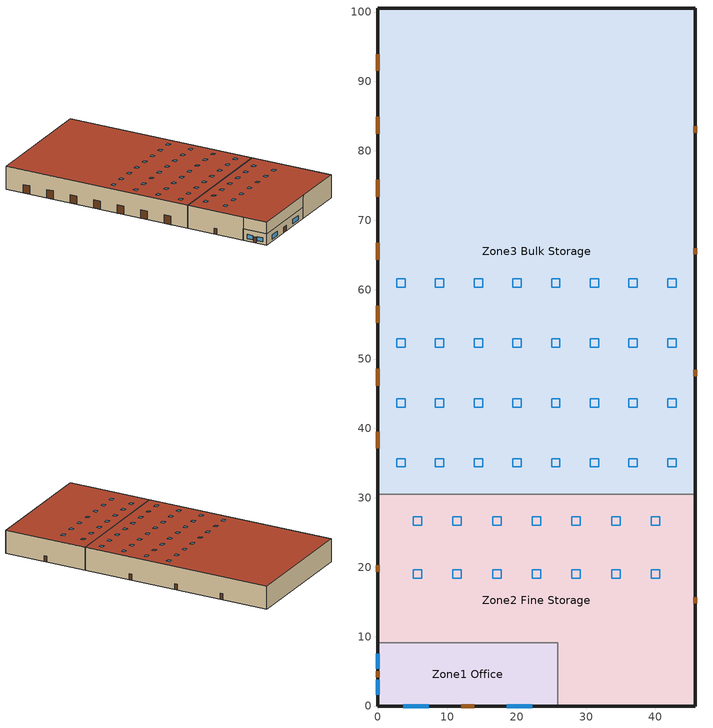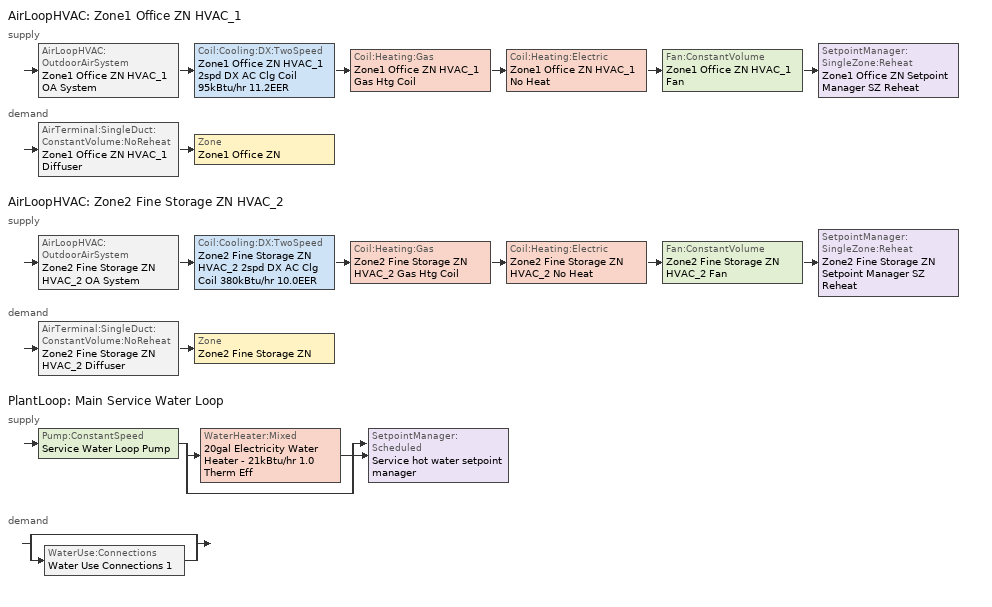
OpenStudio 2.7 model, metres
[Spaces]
Zone3 Bulk Storage
 floor ground: 45.72,100.58 45.72,30.48 0,30.48 0,100.58 z0
 wall outside: 45.72,30.48 45.72,100.58 0,100.58 0,30.48 z0:8.53
 wall to Zone2 Fine Storage: 45.72,30.48 0,30.48 z0:8.53
 door: 0,75.82 0,73.38 / 0,39.55 0,37.11 / 0,84.88 0,82.44 / 0,66.75 0,64.31 / 0,48.61 0,46.17 / 0,93.95 0,91.51 / 0,57.68 0,55.24 z0:3.05; 45.72,47.55 45.72,48.46 / 45.72,65.07 45.72,65.99 / 45.72,82.6 45.72,83.51 z0:2.13
 roof outside: 45.72,30.48 45.72,100.58 0,100.58 0,30.48 z8.53
 skylight: 37.4,51.71 37.4,52.93 36.18,52.93 36.18,51.71 z8.53; 9.51,51.71 9.51,52.93 8.29,52.93 8.29,51.71 z8.53; 42.97,60.35 42.97,61.57 41.76,61.57 41.76,60.35 z8.53; 20.66,34.44 20.66,35.66 19.44,35.66 19.44,34.44 z8.53; 42.97,43.08 42.97,44.3 41.76,44.3 41.76,43.08 z8.53; 26.24,51.71 26.24,52.93 25.02,52.93 25.02,51.71 z8.53; 20.66,43.08 20.66,44.3 19.44,44.3 19.44,43.08 z8.53; 31.82,34.44 31.82,35.66 30.6,35.66 30.6,34.44 z8.53; 31.82,60.35 31.82,61.57 30.6,61.57 30.6,60.35 z8.53; 26.24,34.44 26.24,35.66 25.02,35.66 25.02,34.44 z8.53; 15.09,34.44 15.09,35.66 13.87,35.66 13.87,34.44 z8.53; 9.51,34.44 9.51,35.66 8.29,35.66 8.29,34.44 z8.53; 37.4,34.44 37.4,35.66 36.18,35.66 36.18,34.44 z8.53; 15.09,51.71 15.09,52.93 13.87,52.93 13.87,51.71 z8.53; 31.82,43.08 31.82,44.3 30.6,44.3 30.6,43.08 z8.53; 37.4,60.35 37.4,61.57 36.18,61.57 36.18,60.35 z8.53; 42.97,51.71 42.97,52.93 41.76,52.93 41.76,51.71 z8.53; 42.97,34.44 42.97,35.66 41.76,35.66 41.76,34.44 z8.53; 20.66,60.35 20.66,61.57 19.44,61.57 19.44,60.35 z8.53; 26.24,43.08 26.24,44.3 25.02,44.3 25.02,43.08 z8.53; 3.93,51.71 3.93,52.93 2.71,52.93 2.71,51.71 z8.53; 9.51,43.08 9.51,44.3 8.29,44.3 8.29,43.08 z8.53; 9.51,60.35 9.51,61.57 8.29,61.57 8.29,60.35 z8.53; 3.93,43.08 3.93,44.3 2.71,44.3 2.71,43.08 z8.53; 3.93,34.44 3.93,35.66 2.71,35.66 2.71,34.44 z8.53; 20.66,51.71 20.66,52.93 19.44,52.93 19.44,51.71 z8.53; 15.09,43.08 15.09,44.3 13.87,44.3 13.87,43.08 z8.53; 37.4,43.08 37.4,44.3 36.18,44.3 36.18,43.08 z8.53; 31.82,51.71 31.82,52.93 30.6,52.93 30.6,51.71 z8.53; 3.93,60.35 3.93,61.57 2.71,61.57 2.71,60.35 z8.53; 15.09,60.35 15.09,61.57 13.87,61.57 13.87,60.35 z8.53; 26.24,60.35 26.24,61.57 25.02,61.57 25.02,60.35 z8.53
Zone2 Fine Storage
 floor to Zone1 Office: 0,0 0,9.14 25.91,9.14 25.91,0 z4.27
 floor ground: 45.72,30.48 45.72,0 25.91,0 25.91,9.14 0,9.14 0,30.48 z0
 wall outside: 0,30.48 0,9.14 / 25.91,0 45.72,0 45.72,30.48 z0:8.53; 0,9.14 0,0 25.91,0 z4.27:8.53
 wall to Zone1 Office: 0,9.14 25.91,9.14 25.91,0 z0:4.27
 door: 0,20.27 0,19.35 / 45.72,14.78 45.72,15.7 z0:2.13
 roof outside: 45.72,0 45.72,30.48 0,30.48 0,0 z8.53
 skylight: 40.61,26.06 40.61,27.28 39.4,27.28 39.4,26.06 z8.53; 17.75,26.06 17.75,27.28 16.54,27.28 16.54,26.06 z8.53; 17.75,18.44 17.75,19.66 16.54,19.66 16.54,18.44 z8.53; 40.61,18.44 40.61,19.66 39.4,19.66 39.4,18.44 z8.53; 6.32,26.06 6.32,27.28 5.11,27.28 5.11,26.06 z8.53; 12.04,26.06 12.04,27.28 10.82,27.28 10.82,26.06 z8.53; 23.47,18.44 23.47,19.66 22.25,19.66 22.25,18.44 z8.53; 6.32,18.44 6.32,19.66 5.11,19.66 5.11,18.44 z8.53; 29.18,26.06 29.18,27.28 27.97,27.28 27.97,26.06 z8.53; 23.47,26.06 23.47,27.28 22.25,27.28 22.25,26.06 z8.53; 29.18,18.44 29.18,19.66 27.97,19.66 27.97,18.44 z8.53; 34.9,26.06 34.9,27.28 33.68,27.28 33.68,26.06 z8.53; 12.04,18.44 12.04,19.66 10.82,19.66 10.82,18.44 z8.53; 34.9,18.44 34.9,19.66 33.68,19.66 33.68,18.44 z8.53
Zone1 Office
 floor ground: 25.91,9.14 25.91,0 0,0 0,9.14 z0
 wall outside: 0,9.14 0,0 25.91,0 z0:4.27
 window: 0,7.52 0,5.39 / 18.59,0 22.25,0 / 3.66,0 7.31,0 / 0,3.76 0,1.62 z0.91:2.44
 door: 12.04,0 13.87,0 / 0,5.03 0,4.11 z0:2.13
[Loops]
AirLoopHVAC 'Zone1 Office ZN HVAC_1'
 supply: AirLoopHVAC:OutdoorAirSystem 'Zone1 Office ZN HVAC_1 OA System' > Coil:Cooling:DX:TwoSpeed 'Zone1 Office ZN HVAC_1 2spd DX AC Clg Coil 95kBtu/hr 11.2EER' > Coil:Heating:Gas 'Zone1 Office ZN HVAC_1 Gas Htg Coil' > Coil:Heating:Electric 'Zone1 Office ZN HVAC_1 No Heat' > Fan:ConstantVolume 'Zone1 Office ZN HVAC_1 Fan' > SetpointManager:SingleZone:Reheat 'Zone1 Office ZN Setpoint Manager SZ Reheat'
 demand: AirTerminal:SingleDuct:ConstantVolume:NoReheat 'Zone1 Office ZN HVAC_1 Diffuser' > Zone 'Zone1 Office ZN'
AirLoopHVAC 'Zone2 Fine Storage ZN HVAC_2'
 supply: AirLoopHVAC:OutdoorAirSystem 'Zone2 Fine Storage ZN HVAC_2 OA System' > Coil:Cooling:DX:TwoSpeed 'Zone2 Fine Storage ZN HVAC_2 2spd DX AC Clg Coil 380kBtu/hr 10.0EER' > Coil:Heating:Gas 'Zone2 Fine Storage ZN HVAC_2 Gas Htg Coil' > Coil:Heating:Electric 'Zone2 Fine Storage ZN HVAC_2 No Heat' > Fan:ConstantVolume 'Zone2 Fine Storage ZN HVAC_2 Fan' > SetpointManager:SingleZone:Reheat 'Zone2 Fine Storage ZN Setpoint Manager SZ Reheat'
 demand: AirTerminal:SingleDuct:ConstantVolume:NoReheat 'Zone2 Fine Storage ZN HVAC_2 Diffuser' > Zone 'Zone2 Fine Storage ZN'
PlantLoop 'Main Service Water Loop'
 supply: Pump:ConstantSpeed 'Service Water Loop Pump' > split
  | WaterHeater:Mixed '20gal Electricity Water Heater - 21kBtu/hr 1.0 Therm Eff'
  | bypass
  join > SetpointManager:Scheduled 'Service hot water setpoint manager'
 demand: split
  | bypass
  | WaterUse:Connections 'Water Use Connections 1'
[ClimateZones]
Climate Zone Institution Name 1=ASHRAE; Climate Zone Document Name 1=ANSI/ASHRAE Standard 169; Climate Zone Document Year 1=2006; Climate Zone Value 1=1B
[Building]
-Warehouse-ASHRAE 169-2006-1B created: 2019-02-21 12:46:20 -0800: Default Construction Set=90.1-2013 - Warehouse - ASHRAE 169-2006-1B; Standards Number of Stories=1; Standards Number of Above Ground Stories=1; Standards Building Type=Warehouse
[Site]
RIYADH_-_SAU: Latitude {deg}=24.7; Longitude {deg}=46.8; Time Zone {hr}=3; Elevation {m}=612; Terrain=Urban
[Site:WaterMainsTemperature]
Calculation Method=Correlation; Annual Average Outdoor Air Temperature {C}=26.1583; Maximum Difference In Monthly Average Outdoor Air Temperatures {deltaC}=22.4
[SizingPeriod:DesignDay] Barometric Pressure {Pa}=94186; Sky Clearness=0; Rain Indicator=0; Snow Indicator=0; Day of Month=21; Daylight Saving Time Indicator=0; Humidity Indicating Type=Wetbulb; Dry-Bulb Temperature Range Modifier Type=DefaultMultipliers
Name | Maximum Dry-Bulb Temperature {C} | Daily Dry-Bulb Temperature Range {deltaC} | Humidity Indicating Conditions at Maximum Dry-Bulb | Wind Speed {m/s} | Wind Direction {deg} | Month | Day Type | Solar Model Indicator | ASHRAE Taub | ASHRAE Taud
RIYADH Ann Htg 99.6% Condns DB | 5.9 | 0 | 5.9 | 1.6 | 320 | 1 | WinterDesignDay | ASHRAEClearSky
RIYADH Ann Clg .4% Condns DB=>MWB | 44.2 | 13.5 | 18.7 | 4.5 | 0 | 7 | SummerDesignDay | ASHRAETau | 0.766 | 1.239
[Site:GroundTemperature:BuildingSurface]
14.79, 16.72, 19.78, 24.59, 30.22, 33.53, 34.88, 35.37, 32.81, 28.11, 22.6, 16.33
[Material:NoMass] Thermal Absorptance=0.9; Solar Absorptance=0.7
Name | Roughness | Thermal Resistance {m2-K/W} | Visible Absorptance
CP02 CARPET PAD | VeryRough | 0.21648 | 0.8
Typical Insulation R-0.54; Typical Insulation R-0.54 1; Typical Insulation R-0.54 2; Typical Insulation R-0.54 3 | Smooth | 0.0945033 | 0.7
Typical Carpet Pad | Smooth | 0.21648 | 0.8
Typical Insulation R-1.54; Typical Insulation R-1.54 1 | Smooth | 0.271211 | 0.7
Typical Insulation R-7.87; Typical Insulation R-7.87 1 | Smooth | 1.38606 | 0.7
Typical Insulation R-0.58; Typical Insulation R-0.58 1; Typical Insulation R-0.58 2; Typical Insulation R-0.58 3 | Smooth | 0.101875 | 0.7
Typical Insulation R-9.34; Typical Insulation R-9.34 1 | Smooth | 1.64441 | 0.7
Typical Insulation R-23.61; Typical Insulation R-23.61 1 | Smooth | 4.15799 | 0.7
[Material]
Name | Roughness | Thickness {m} | Conductivity {W/m-K} | Density {kg/m3} | Specific Heat {J/kg-K} | Thermal Absorptance | Solar Absorptance | Visible Absorptance
100mm Normalweight concrete floor | MediumSmooth | 0.1016 | 2.31 | 2322 | 832
G01 13mm gypsum board | Smooth | 0.0127 | 0.16 | 800 | 1090 | 0.9 | 0.7 | 0.5
4 in. Normalweight Concrete Floor | MediumRough | 0.1016 | 2.31 | 2322 | 832 | 0.9 | 0.7 | 0.7
Metal Siding | Smooth | 0.0015 | 44.96 | 7688.86 | 410 | 0.9 | 0.7 | 0.7
1/2IN Gypsum | Smooth | 0.0127 | 0.16 | 784.9 | 830 | 0.9 | 0.4 | 0.4
Metal Roof Surface; F08 Metal surface | Smooth | 0.0008 | 45.28 | 7824 | 500 | 0.9 | 0.7 | 0.7
6 in. Normalweight Concrete Floor | MediumRough | 0.1524 | 2.31 | 2322 | 832 | 0.9 | 0.7 | 0.7
8 in. Concrete Block Basement Wall | MediumRough | 0.2032 | 1.326 | 1842 | 912 | 0.9 | 0.7 | 0.7
G05 25mm wood | MediumSmooth | 0.0254 | 0.15 | 608 | 1630 | 0.9 | 0.5 | 0.5
Metal Roof Surface - Highly Reflective | Smooth | 0.0008 | 45.28 | 7824 | 500 | 0.75 | 0.45 | 0.7
Std Wood 6inch | MediumSmooth | 0.15 | 0.12 | 540 | 1210 | 0.9 | 0.7 | 0.7
[DefaultConstructionSet] Interior Partition Construction=Typical Interior Partition
Name | Default Exterior Surface Constructions | Default Interior Surface Constructions | Default Ground Contact Surface Constructions | Default Exterior SubSurface Constructions | Default Interior SubSurface Constructions
90.1-2013 - Warehouse - ASHRAE 169-2006-1B | Default Surface Constructions 1 | Default Surface Constructions 2 | Default Surface Constructions 3 | Default Sub Surface Constructions 1 | Default Sub Surface Constructions 2
90.1-2013 - Warehouse - Bulk - ASHRAE 169-2006-1B | Default Surface Constructions 4 | Default Surface Constructions 5 | Default Surface Constructions 6 | Default Sub Surface Constructions 3 | Default Sub Surface Constructions 4
90.1-2013 - Warehouse - Fine - ASHRAE 169-2006-1B | Default Surface Constructions 7 | Default Surface Constructions 8 | Default Surface Constructions 9 | Default Sub Surface Constructions 5 | Default Sub Surface Constructions 6
90.1-2013 - Warehouse - Office - ASHRAE 169-2006-1B | Default Surface Constructions 10 | Default Surface Constructions 11 | Default Surface Constructions 12 | Default Sub Surface Constructions 7 | Default Sub Surface Constructions 8
[DefaultSurfaceConstructions]
Name | Floor Construction | Wall Construction | Roof Ceiling Construction
Default Surface Constructions 1 | Typical Insulated Exterior Mass Floor R-3.11 | Typical Insulated Metal Building Wall R-2.84 | Typical Insulated Metal Building Roof R-8.65
Default Surface Constructions 2; Default Surface Constructions 5; Default Surface Constructions 8; Default Surface Constructions 11 | Typical Interior Floor | Typical Interior Wall | Typical Interior Ceiling
Default Surface Constructions 3; Default Surface Constructions 6; Default Surface Constructions 9; Default Surface Constructions 12 | Typical Insulated Carpeted 6in Slab Floor | Typical Insulated Basement Mass Wall
Default Surface Constructions 4 | Typical Insulated Exterior Mass Floor R-3.11 1 | Typical Insulated Metal Building Wall R-2.84 1 | Typical Insulated Metal Building Roof R-8.65 1
Default Surface Constructions 7 | Typical Insulated Exterior Mass Floor R-3.11 2 | Typical Insulated Metal Building Wall R-10.64 | Typical Insulated Metal Building Roof - Highly Reflective R-24.39
Default Surface Constructions 10 | Typical Insulated Exterior Mass Floor R-3.11 3 | Typical Insulated Metal Building Wall R-10.64 1 | Typical Insulated Metal Building Roof - Highly Reflective R-24.39 1
[Construction]
Typical Insulated Exterior Mass Floor R-3.11: Typical Insulation R-0.54, 4 in. Normalweight Concrete Floor, Typical Carpet Pad
Typical Insulated Metal Building Wall R-2.84: Metal Siding, Typical Insulation R-1.54, 1/2IN Gypsum
Typical Insulated Metal Building Roof R-8.65: Metal Roof Surface, Typical Insulation R-7.87
Typical Interior Floor: 100mm Normalweight concrete floor, CP02 CARPET PAD
Typical Interior Wall: G01 13mm gypsum board, G01 13mm gypsum board
Typical Interior Ceiling: CP02 CARPET PAD, 100mm Normalweight concrete floor
Typical Insulated Carpeted 6in Slab Floor: 6 in. Normalweight Concrete Floor, Typical Carpet Pad
Typical Insulated Basement Mass Wall: 8 in. Concrete Block Basement Wall
U 0.60 SHGC 0.25 Dbl 2.5mm air: Glass_2175_LayerAvg, Gap_1_W_0_0025, Glass_2022F_LayerAvg
Typical Insulated Metal Door R-1.43: F08 Metal surface, Typical Insulation R-0.58
Typical Overhead Door: Typical Insulation R-0.54 1
Window_U_0.75_SHGC_0.35_Skylight_Frame_Width_2.339_in: Glass_2052_LayerAvg, Gap_1_W_0_0018, Glass_2027F_LayerAvg
Typical Interior Window: Clear 3mm
Typical Interior Door; Typical Interior Partition: G05 25mm wood
Typical Insulated Exterior Mass Floor R-3.11 1: Typical Insulation R-0.54 1, 4 in. Normalweight Concrete Floor, Typical Carpet Pad
Typical Insulated Metal Building Wall R-2.84 1: Metal Siding, Typical Insulation R-1.54 1, 1/2IN Gypsum
Typical Insulated Metal Building Roof R-8.65 1: Metal Roof Surface, Typical Insulation R-7.87 1
Typical Insulated Metal Door R-1.43 1: F08 Metal surface, Typical Insulation R-0.58 1
Typical Insulated Exterior Mass Floor R-3.11 2: Typical Insulation R-0.54 2, 4 in. Normalweight Concrete Floor, Typical Carpet Pad
Typical Insulated Metal Building Wall R-10.64: Metal Siding, Typical Insulation R-9.34, 1/2IN Gypsum
Typical Insulated Metal Building Roof - Highly Reflective R-24.39: Metal Roof Surface - Highly Reflective, Typical Insulation R-23.61
Typical Insulated Metal Door R-1.43 2: F08 Metal surface, Typical Insulation R-0.58 2
Typical Insulated Exterior Mass Floor R-3.11 3: Typical Insulation R-0.54 3, 4 in. Normalweight Concrete Floor, Typical Carpet Pad
Typical Insulated Metal Building Wall R-10.64 1: Metal Siding, Typical Insulation R-9.34 1, 1/2IN Gypsum
Typical Insulated Metal Building Roof - Highly Reflective R-24.39 1: Metal Roof Surface - Highly Reflective, Typical Insulation R-23.61 1
Typical Insulated Metal Door R-1.43 3: F08 Metal surface, Typical Insulation R-0.58 3
InteriorFurnishings: Std Wood 6inch
[DefaultSubSurfaceConstructions]
Name | Fixed Window Construction | Operable Window Construction | Door Construction | Overhead Door Construction | Skylight Construction | Tubular Daylight Dome Construction | Tubular Daylight Diffuser Construction
Default Sub Surface Constructions 1 | U 0.60 SHGC 0.25 Dbl 2.5mm air | U 0.60 SHGC 0.25 Dbl 2.5mm air | Typical Insulated Metal Door R-1.43 | Typical Overhead Door | Window_U_0.75_SHGC_0.35_Skylight_Frame_Width_2.339_in | Typical Interior Window | Typical Interior Window
Default Sub Surface Constructions 2; Default Sub Surface Constructions 4; Default Sub Surface Constructions 6; Default Sub Surface Constructions 8 | Typical Interior Window | Typical Interior Window | Typical Interior Door
Default Sub Surface Constructions 3 | U 0.60 SHGC 0.25 Dbl 2.5mm air | U 0.60 SHGC 0.25 Dbl 2.5mm air | Typical Insulated Metal Door R-1.43 1 | Typical Overhead Door | Window_U_0.75_SHGC_0.35_Skylight_Frame_Width_2.339_in | Typical Interior Window | Typical Interior Window
Default Sub Surface Constructions 5 | U 0.60 SHGC 0.25 Dbl 2.5mm air | U 0.60 SHGC 0.25 Dbl 2.5mm air | Typical Insulated Metal Door R-1.43 2 | Typical Overhead Door | Window_U_0.75_SHGC_0.35_Skylight_Frame_Width_2.339_in | Typical Interior Window | Typical Interior Window
Default Sub Surface Constructions 7 | U 0.60 SHGC 0.25 Dbl 2.5mm air | U 0.60 SHGC 0.25 Dbl 2.5mm air | Typical Insulated Metal Door R-1.43 3 | Typical Overhead Door | Window_U_0.75_SHGC_0.35_Skylight_Frame_Width_2.339_in | Typical Interior Window | Typical Interior Window
[WindowMaterial:Glazing] Optical Data Type=SpectralAverage; Infrared Transmittance at Normal Incidence=0; Back Side Infrared Hemispherical Emissivity=0.84; Dirt Correction Factor for Solar and Visible Transmittance=1; Solar Diffusing=No
Name | Thickness {m} | Solar Transmittance at Normal Incidence | Front Side Solar Reflectance at Normal Incidence | Back Side Solar Reflectance at Normal Incidence | Visible Transmittance at Normal Incidence | Front Side Visible Reflectance at Normal Incidence | Back Side Visible Reflectance at Normal Incidence | Front Side Infrared Hemispherical Emissivity | Conductivity {W/m-K}
Glass_2175_LayerAvg | 0.0086 | 0.167758 | 0.217606 | 0.437978 | 0.416044 | 0.078729 | 0.10654 | 0.84 | 1
Glass_2022F_LayerAvg | 0.0039 | 0.355897 | 0.394095 | 0.265645 | 0.677694 | 0.042734 | 0.05547 | 0.046 | 1
Glass_2052_LayerAvg | 0.00837 | 0.507767 | 0.054228 | 0.0544931 | 0.586833 | 0.05805 | 0.058397 | 0.84 | 1
Glass_2027F_LayerAvg | 0.004 | 0.369744 | 0.470069 | 0.340935 | 0.765222 | 0.0546 | 0.073741 | 0.03675 | 1
Clear 3mm | 0.003 | 0.837 | 0.075 | 0.075 | 0.898 | 0.081 | 0.081 | 0.84 | 0.9
[WindowMaterial:Gas] Gas Type=Air
Name | Thickness {m}
Gap_1_W_0_0025 | 0.0025
Gap_1_W_0_0018 | 0.0018
[Space] Building Story=Building Story 1; Part of Total Floor Area=Yes
Name | Space Type | Thermal Zone
Zone3 Bulk Storage | Warehouse Bulk | Zone3 Bulk Storage ZN
Zone2 Fine Storage | Warehouse Fine | Zone2 Fine Storage ZN
Zone1 Office | Warehouse Office | Zone1 Office ZN
[BuildingStory]
Building Story 1: Nominal Z Coordinate {m}=0
[SpaceType] Standards Building Type=Warehouse
Name | Default Construction Set | Default Schedule Set | Design Specification Outdoor Air Object | Standards Space Type
Warehouse Bulk | 90.1-2013 - Warehouse - Bulk - ASHRAE 169-2006-1B | Warehouse Bulk Schedule Set | Warehouse Bulk Ventilation | Bulk
Warehouse Fine | 90.1-2013 - Warehouse - Fine - ASHRAE 169-2006-1B | Warehouse Fine Schedule Set | Warehouse Fine Ventilation | Fine
Warehouse Office | 90.1-2013 - Warehouse - Office - ASHRAE 169-2006-1B | Warehouse Office Schedule Set | Warehouse Office Ventilation | Office
[Lights:Definition] Design Level Calculation Method=Watts/Area; Fraction Visible=0.18
Name | Watts per Space Floor Area {W/m2} | Fraction Radiant
Warehouse Bulk Lights Definition | 6.24307 | 0.42
Warehouse Fine Lights Definition | 10.2257 | 0.42
Warehouse Office Lights Definition | 8.82641 | 0.37
[Lights] Fraction Replaceable=1
Name | Lights Definition | Space or SpaceType
Warehouse Bulk Lights | Warehouse Bulk Lights Definition | Warehouse Bulk
Warehouse Fine Lights | Warehouse Fine Lights Definition | Warehouse Fine
Warehouse Office Lights | Warehouse Office Lights Definition | Warehouse Office
[ElectricEquipment:Definition] Design Level Calculation Method=Watts/Area; Fraction Radiant=0.5
Name | Watts per Space Floor Area {W/m2}
Warehouse Bulk Elec Equip Definition | 2.55842
Warehouse Office Elec Equip Definition | 8.07293
[ElectricEquipment]
Name | Electric Equipment Definition | Space or SpaceType
Warehouse Bulk Elec Equip | Warehouse Bulk Elec Equip Definition | Warehouse Bulk
Warehouse Office Elec Equip | Warehouse Office Elec Equip Definition | Warehouse Office
[DesignSpecification:OutdoorAir] Outdoor Air Method=Sum
Name | Outdoor Air Flow per Floor Area {m3/s-m2} | Outdoor Air Flow per Person {m3/s-person} | Outdoor Air Flow Rate {m3/s} | Outdoor Air Flow Air Changes per Hour {1/hr}
Warehouse Bulk Ventilation | 0.0003048
Warehouse Fine Ventilation | 0.0003048 | 0 | 0 | 0
Warehouse Office Ventilation | 0.000354584 | 0 | 0 | 0
[DefaultScheduleSet] Number of People Schedule=Warehouse BLDG_OCC_SCH; People Activity Level Schedule=Warehouse Office Activity Schedule; Infiltration Schedule=Warehouse ALWAYS_ON
Name | Lighting Schedule | Electric Equipment Schedule
Warehouse Bulk Schedule Set; Warehouse Fine Schedule Set | Warehouse BLDG_LIGHT_STORAGE_SCH | Warehouse Bldg Equip
Warehouse Office Schedule Set | Warehouse BLDG_LIGHT_OFFICE_SCH | Warehouse Office_Plug_SCH_2013
[ThermostatSetpoint:DualSetpoint]
Name | Heating Setpoint Temperature Schedule | Cooling Setpoint Temperature Schedule
Warehouse Office Thermostat 1 | Warehouse HtgSetp | Warehouse ClgSetp
Warehouse Fine Thermostat 1 | Warehouse Fine Storage Heating Setpoint Schedule | Warehouse Fine Storage Cooling Setpoint Schedule
Warehouse Bulk Thermostat 1 | Warehouse Bulk Storage Heating Setpoint Schedule | Warehouse ClgSetp BulkStorage
[People:Definition]
Warehouse Office People Definition: Number of People Calculation Method=People/Area; People per Space Floor Area {person/m2}=0.0210973; Fraction Radiant=0.3
[People]
Warehouse Office People: People Definition=Warehouse Office People Definition; Space or SpaceType=Warehouse Office; Work Efficiency Schedule=Work Efficiency Schedule; Clothing Insulation Schedule=Clothing Schedule; Air Velocity Schedule=Air Velocity Schedule; Multiplier=1
[SpaceInfiltration:DesignFlowRate] Schedule=Warehouse ALWAYS_ON; Design Flow Rate Calculation Method=Flow/ExteriorArea; Constant Term Coefficient=0; Temperature Term Coefficient=0; Velocity Term Coefficient=0.224; Velocity Squared Term Coefficient=0
Name | Space or SpaceType | Flow per Exterior Surface Area {m3/s-m2}
Zone1 Office Infiltration | Zone1 Office | 0.000569573
Zone2 Fine Storage Infiltration | Zone2 Fine Storage | 0.000201156
Zone3 Bulk Storage Infiltration | Zone3 Bulk Storage | 0.000188606
[ThermalZone] Use Ideal Air Loads=No
Name | Primary Daylighting Control | Fraction of Zone Controlled by Primary Daylighting Control | Secondary Daylighting Control | Fraction of Zone Controlled by Secondary Daylighting Control | Thermostat
Zone1 Office ZN | Zone1 Office Daylt Sensor 1 | 0.211 | Zone1 Office Daylt Sensor 2 | 0.268 | Warehouse Office Thermostat 1
Zone2 Fine Storage ZN | Zone2 Fine Storage Daylt Sensor 1 | 0.52 |  |  | Warehouse Fine Thermostat 1
Zone3 Bulk Storage ZN | Zone3 Bulk Storage Daylt Sensor 1 | 0.529 |  |  | Warehouse Bulk Thermostat 1
[Sizing:Zone] Zone Cooling Design Supply Air Temperature Input Method=SupplyAirTemperature; Zone Cooling Design Supply Air Temperature Difference {deltaC}=11.11; Zone Heating Design Supply Air Temperature Input Method=SupplyAirTemperature; Zone Heating Design Supply Air Temperature {C}=50; Zone Heating Design Supply Air Temperature Difference {deltaC}=11.11; Zone Cooling Design Supply Air Humidity Ratio {kg-H2O/kg-air}=0.0085; Zone Heating Design Supply Air Humidity Ratio {kg-H2O/kg-air}=0.008; Cooling Design Air Flow Method=DesignDay; Heating Design Air Flow Method=DesignDay; Account for Dedicated Outdoor Air System=No; Dedicated Outdoor Air System Control Strategy=NeutralSupplyAir; Dedicated Outdoor Air Low Setpoint Temperature for Design {C}=autosize; Dedicated Outdoor Air High Setpoint Temperature for Design {C}=autosize
Name | Zone Cooling Design Supply Air Temperature {C}
Zone1 Office ZN; Zone2 Fine Storage ZN | 12.7778
Zone3 Bulk Storage ZN | 14
[Zone equipment]
Zone1 Office ZN: Zone1 Office ZN HVAC_1 Diffuser
Zone2 Fine Storage ZN: Zone2 Fine Storage ZN HVAC_2 Diffuser
Zone3 Bulk Storage ZN: Zone3 Bulk Storage ZN Unit Heater, Zone3 Bulk Storage ZN Ventilation, Zone3 Bulk Storage ZN Ventilation 1
[AirLoopHVAC] Availability Schedule=Warehouse FanSched; Design Supply Air Flow Rate {m3/s}=AutoSize
Zone1 Office ZN HVAC_1; Zone2 Fine Storage ZN HVAC_2
[Sizing:System] Type of Load to Size On=Sensible; Design Outdoor Air Flow Rate {m3/s}=Autosize; Central Heating Maximum System Air Flow Ratio=1; Preheat Design Temperature {C}=7.22222; Preheat Design Humidity Ratio {kg-H2O/kg-Air}=0.008; Precool Design Temperature {C}=12.7778; Precool Design Humidity Ratio {kg-H2O/kg-Air}=0.008; Central Cooling Design Supply Air Temperature {C}=12.7778; Central Heating Design Supply Air Temperature {C}=50; Sizing Option=Coincident; 100% Outdoor Air in Cooling=No; 100% Outdoor Air in Heating=No; Central Cooling Design Supply Air Humidity Ratio {kg-H2O/kg-Air}=0.0085; Central Heating Design Supply Air Humidity Ratio {kg-H2O/kg-Air}=0.008; Cooling Design Air Flow Method=DesignDay; Cooling Design Air Flow Rate {m3/s}=0; Heating Design Air Flow Method=DesignDay; Heating Design Air Flow Rate {m3/s}=0; System Outdoor Air Method=ZoneSum; Zone Maximum Outdoor Air Fraction=1; Cooling Supply Air Flow Rate Per Floor Area {m3/s-m2}=0.00996765; Cooling Fraction of Autosized Cooling Supply Air Flow Rate=1; Cooling Supply Air Flow Rate Per Unit Cooling Capacity {m3/s-W}=3.94755e-05; Heating Supply Air Flow Rate Per Floor Area {m3/s-m2}=0.00996765; Heating Fraction of Autosized Heating Supply Air Flow Rate=1; Heating Fraction of Autosized Cooling Supply Air Flow Rate=1; Heating Supply Air Flow Rate Per Unit Heating Capacity {m3/s-W}=3.15882e-05; Cooling Design Capacity Method=CoolingDesignCapacity; Cooling Design Capacity {W}=autosize; Cooling Design Capacity Per Floor Area {W/m2}=234.7; Fraction of Autosized Cooling Design Capacity=1; Heating Design Capacity Method=HeatingDesignCapacity; Heating Design Capacity {W}=autosize; Heating Design Capacity Per Floor Area {W/m2}=157; Fraction of Autosized Heating Design Capacity=1; Central Cooling Capacity Control Method=OnOff
Zone1 Office ZN HVAC_1; Zone2 Fine Storage ZN HVAC_2
[SetpointManager:SingleZone:Reheat] Minimum Supply Air Temperature {C}=12.7778; Maximum Supply Air Temperature {C}=50
Name | Control Zone | Setpoint Node or NodeList
Zone1 Office ZN Setpoint Manager SZ Reheat | Zone1 Office ZN | Zone1 Office ZN HVAC_1 Supply Outlet Node
Zone2 Fine Storage ZN Setpoint Manager SZ Reheat | Zone2 Fine Storage ZN | Zone2 Fine Storage ZN HVAC_2 Supply Outlet Node
[Fan:ConstantVolume] Maximum Flow Rate {m3/s}=AutoSize; Motor In Airstream Fraction=1
Name | Availability Schedule | Fan Total Efficiency | Pressure Rise {Pa} | Motor Efficiency
Zone1 Office ZN HVAC_1 Fan | Warehouse FanSched | 0.58175 | 622.722 | 0.895
Zone2 Fine Storage ZN HVAC_2 Fan | Warehouse FanSched | 0.6006 | 1018.77 | 0.924
Zone3 Bulk Storage ZN UnitHeater Fan | Always On | 0.55575 | 49.8178 | 0.855
[Coil:Heating:Gas] Gas Burner Efficiency=0.8; Nominal Capacity {W}=AutoSize; Parasitic Electric Load {W}=0; Parasitic Gas Load {W}=0
Name | Availability Schedule
Zone1 Office ZN HVAC_1 Gas Htg Coil; Zone2 Fine Storage ZN HVAC_2 Gas Htg Coil | Always On Discrete
Zone3 Bulk Storage ZN UnitHeater Gas Htg Coil | Always On
[Coil:Heating:Electric] Availability Schedule=Always Off Discrete; Efficiency=1; Nominal Capacity {W}=0
Zone1 Office ZN HVAC_1 No Heat; Zone2 Fine Storage ZN HVAC_2 No Heat
[Coil:Cooling:DX:TwoSpeed] Availability Schedule=Always On Discrete; Rated High Speed Total Cooling Capacity {W}=Autosize; Rated High Speed Sensible Heat Ratio=Autosize; Rated High Speed Air Flow Rate {m3/s}=Autosize; Total Cooling Capacity Function of Temperature Curve=PSZ-AC_Unitary_PackagecoolCapFT; Total Cooling Capacity Function of Flow Fraction Curve=PSZ-AC_Unitary_PackagecoolFFF; Energy Input Ratio Function of Temperature Curve=PSZ-AC DX Unitary Package EIRFT; Energy Input Ratio Function of Flow Fraction Curve=PSZ-AC_Unitary_PackagecoolEIRFFF; Part Load Fraction Correlation Curve=PSZ-AC_Unitary_PackagecoolPLR; Rated Low Speed Total Cooling Capacity {W}=Autosize; Rated Low Speed Sensible Heat Ratio=0.69; Low Speed Total Cooling Capacity Function of Temperature Curve=PSZ-AC_Unitary_PackagecoolCapFT; Low Speed Energy Input Ratio Function of Temperature Curve=PSZ-AC DX Unitary Package EIRFT; Condenser Type=AirCooled; High Speed Evaporative Condenser Effectiveness=0; High Speed Evaporative Condenser Air Flow Rate {m3/s}=Autosize; High Speed Evaporative Condenser Pump Rated Power Consumption {W}=Autosize; Low Speed Evaporative Condenser Effectiveness=0; Low Speed Evaporative Condenser Air Flow Rate {m3/s}=Autosize; Low Speed Evaporative Condenser Pump Rated Power Consumption {W}=Autosize; Basin Heater Capacity {W/K}=10; Basin Heater Setpoint Temperature {C}=2
Name | Rated High Speed COP {W/W} | Rated Low Speed COP {W/W}
Zone1 Office ZN HVAC_1 2spd DX AC Clg Coil 95kBtu/hr 11.2EER | 3.86542 | 3.86542
Zone2 Fine Storage ZN HVAC_2 2spd DX AC Clg Coil 380kBtu/hr 10.0EER | 3.46588 | 3.46588
[Controller:OutdoorAir] Minimum Outdoor Air Flow Rate {m3/s}=0; Maximum Outdoor Air Flow Rate {m3/s}=Autosize; Economizer Control Type=NoEconomizer; Economizer Control Action Type=ModulateFlow; Economizer Maximum Limit Dry-Bulb Temperature {C}=28; Economizer Maximum Limit Enthalpy {J/kg}=64000; Lockout Type=NoLockout; Minimum Limit Type=FixedMinimum; Minimum Outdoor Air Schedule=Always On Discrete; High Humidity Control=No; Heat Recovery Bypass Control Type=BypassWhenWithinEconomizerLimits
Name | Controller Mechanical Ventilation
Zone1 Office ZN HVAC_1 OA System Controller | Controller Mechanical Ventilation 1
Zone2 Fine Storage ZN HVAC_2 OA System Controller | Controller Mechanical Ventilation 2
[Controller:MechanicalVentilation] Availability Schedule=Always On Discrete; System Outdoor Air Method=ZoneSum
Controller Mechanical Ventilation 1; Controller Mechanical Ventilation 2
[AirLoopHVAC:OutdoorAirSystem]
Name | Controller
Zone1 Office ZN HVAC_1 OA System | Zone1 Office ZN HVAC_1 OA System Controller
Zone2 Fine Storage ZN HVAC_2 OA System | Zone2 Fine Storage ZN HVAC_2 OA System Controller
[AvailabilityManager:NightCycle] Control Type=CycleOnAny; Thermostat Tolerance {deltaC}=1; Cycling Run Time {s}=1800
Availability Manager Night Cycle 1; Availability Manager Night Cycle 2
[AirTerminal:SingleDuct:ConstantVolume:NoReheat] Availability Schedule=Always On Discrete; Maximum Air Flow Rate {m3/s}=AutoSize
Zone1 Office ZN HVAC_1 Diffuser; Zone2 Fine Storage ZN HVAC_2 Diffuser
[ZoneHVAC:UnitHeater]
Zone3 Bulk Storage ZN Unit Heater: Availability Schedule=Always On; Supply Air Fan=Zone3 Bulk Storage ZN UnitHeater Fan; Maximum Supply Air Flow Rate {m3/s}=autosize; Fan Control Type=OnOff; Heating Coil=Zone3 Bulk Storage ZN UnitHeater Gas Htg Coil; Minimum Hot Water Flow Rate {m3/s}=0; Heating Convergence Tolerance=0.001
[ZoneVentilation:DesignFlowRate] Schedule=Always On; Design Flow Rate Calculation Method=Flow/Zone; Flow Rate per Zone Floor Area {m3/s-m2}=0; Flow Rate per Person {m3/s-person}=0; Air Changes per Hour {1/hr}=0; Temperature Term Coefficient=0; Velocity Squared Term Coefficient=0; Delta Temperature {deltaC}=-100; Minimum Outdoor Temperature {C}=-100; Maximum Outdoor Temperature {C}=100; Maximum Wind Speed {m/s}=40
Name | Design Flow Rate {m3/s} | Ventilation Type | Fan Pressure Rise {Pa} | Fan Total Efficiency | Constant Term Coefficient | Velocity Term Coefficient | Minimum Indoor Temperature {C} | Maximum Indoor Temperature {C}
Zone3 Bulk Storage ZN Ventilation | 37.76 | Exhaust | 31.1361 | 0.51 | 1 | 0 | 29.4444 | 100
Zone3 Bulk Storage ZN Ventilation 1 | 0.943895 | Natural | 0 | 1 | 0 | 0.224 | -73.3333 | 29.4444
[InternalMass:Definition]
Internal Mass Definition 1: Construction=InteriorFurnishings; Design Level Calculation Method=SurfaceArea/Area; Surface Area per Space Floor Area=2
[InternalMass] Internal Mass Definition=Internal Mass Definition 1; Multiplier=1
Name | Space or SpaceType
Zone2 Fine Storage Mass | Zone2 Fine Storage
Zone1 Office Mass | Zone1 Office
[PlantLoop]
Main Service Water Loop: Glycol Concentration=0; Maximum Loop Temperature {C}=60; Minimum Loop Temperature {C}=10; Plant Loop Volume {m3}=Autocalculate; Load Distribution Scheme=Optimal
[Sizing:Plant]
Main Service Water Loop: Loop Type=Heating; Design Loop Exit Temperature {C}=60; Loop Design Temperature Difference {deltaC}=5; Sizing Option=NonCoincident; Zone Timesteps in Averaging Window=1; Coincident Sizing Factor Mode=None
[SetpointManager:Scheduled]
Service hot water setpoint manager: Control Variable=Temperature; Schedule=Service Water Loop Temp - 140F; Setpoint Node or NodeList=Main Service Water Loop Supply Outlet Node
[Pump:ConstantSpeed]
Service Water Loop Pump: Rated Flow Rate {m3/s}=autosize; Rated Pump Head {Pa}=0.001; Rated Power Consumption {W}=autosize; Motor Efficiency=0.7; Fraction of Motor Inefficiencies to Fluid Stream=0; Pump Control Type=Intermittent; Design Power Sizing Method=PowerPerFlowPerPressure; Design Electric Power per Unit Flow Rate {W/(m3/s)}=348701.1; Design Shaft Power per Unit Flow Rate per Unit Head {W-s/m3-Pa}=1.28205
[WaterHeater:Mixed]
20gal Electricity Water Heater - 21kBtu/hr 1.0 Therm Eff: Tank Volume {m3}=0.0757082; Setpoint Temperature Schedule=Service Water Loop Temp - 140F; Deadband Temperature Difference {deltaC}=2; Maximum Temperature Limit {C}=82.2222; Heater Control Type=Cycle; Heater Maximum Capacity {W}=6154.75; Heater Fuel Type=Electricity; Heater Thermal Efficiency=1; Off Cycle Parasitic Fuel Consumption Rate {W}=481; Off Cycle Parasitic Fuel Type=Electricity; Off Cycle Parasitic Heat Fraction to Tank=0.8; On Cycle Parasitic Fuel Consumption Rate {W}=481; On Cycle Parasitic Fuel Type=Electricity; On Cycle Parasitic Heat Fraction to Tank=0; Ambient Temperature Indicator=ThermalZone; Ambient Temperature Thermal Zone=Zone1 Office ZN; Off Cycle Loss Coefficient to Ambient Temperature {W/K}=0.798543; On Cycle Loss Coefficient to Ambient Temperature {W/K}=0.798543; Use Side Effectiveness=1; Source Side Effectiveness=1; Use Side Design Flow Rate {m3/s}=autosize; Source Side Design Flow Rate {m3/s}=autosize; Indirect Water Heating Recovery Time {hr}=1.5; Source Side Flow Control Mode=IndirectHeatPrimarySetpoint
[WaterUse:Connections]
Water Use Connections 1: Water Use Equipment Name 1=Main Service Water Use 0.13gal/min
[WaterUse:Equipment:Definition]
Main Service Water Use Def 0.13gal/min: Peak Flow Rate {m3/s}=8.07469e-06; Target Temperature Schedule=Mixed Water At Faucet Temp - 140F; Sensible Fraction Schedule=Fraction Sensible - 0.2; Latent Fraction Schedule=Fraction Latent - 0.05
[WaterUse:Equipment]
Main Service Water Use 0.13gal/min: Water Use Equipment Definition=Main Service Water Use Def 0.13gal/min; Flow Rate Fraction Schedule=Warehouse Office DHW Schedule
[Exterior:Lights:Definition]
Name | Design Level {W}
Occ Sensing Exterior Lights Def | 6123.42
NonDimming Exterior Lights Def | 91
[Exterior:Lights] Control Option=AstronomicalClock
Name | Exterior Lights Definition | Schedule
Occ Sensing Exterior Lights Def | Occ Sensing Exterior Lights Def | Warehouse Exterior_lighting_schedule_b
NonDimming Exterior Lights Def | NonDimming Exterior Lights Def | Warehouse Exterior_lighting_schedule_a
[EnergyManagementSystem:Sensor]
OAT: Output Variable or Output Meter Index Key=Environment; Output Variable or Output Meter=Site Outdoor Air Drybulb Temperature
[EnergyManagementSystem:Actuator] Actuated Component Type=Schedule:Year; Actuated Component Control Type=Schedule Value
Name | Actuated Component
Zone2FineStorageZNHVAC2HtgSch0 | Warehouse Fine Storage Heating Setpoint Schedule
Zone2FineStorageZNHVAC2ClgSch0 | Warehouse Fine Storage Cooling Setpoint Schedule
[EnergyManagementSystem:Program]
Zone2FineStorageZNHVAC2OptimumStartProg0: IF DaylightSavings==0 && DayOfWeek>1 && Hour==5 && OAT<23.9 && OAT>1.7; SET Zone2FineStorageZNHVAC2ClgSch0 = 29.4; SET Zone2FineStorageZNHVAC2HtgSch0 = 15.6; ELSEIF DaylightSavings==0 && DayOfWeek==1 && Hour==7 && OAT<23.9 && OAT>1.7; SET Zone2FineStorageZNHVAC2ClgSch0 = 29.4; SET Zone2FineStorageZNHVAC2HtgSch0 = 15.6; ELSEIF DaylightSavings==1 && DayOfWeek>1 && Hour==4 && OAT<23.9 && OAT>1.7; SET Zone2FineStorageZNHVAC2ClgSch0 = 29.4; SET Zone2FineStorageZNHVAC2HtgSch0 = 15.6; ELSEIF DaylightSavings==1 && DayOfWeek==1 && Hour==6 && OAT<23.9 && OAT>1.7; SET Zone2FineStorageZNHVAC2ClgSch0 = 29.4; SET Zone2FineStorageZNHVAC2HtgSch0 = 15.6; ELSE; SET Zone2FineStorageZNHVAC2ClgSch0 = NULL; SET Zone2FineStorageZNHVAC2HtgSch0 = NULL; ENDIF
[EnergyManagementSystem:ProgramCallingManager]
Zone2FineStorageZNHVAC2OptimumStartCallingManager0: BeginTimestepBeforePredictor; Zone2FineStorageZNHVAC2OptimumStartProg0
[Daylighting:Control] Position Z-Coordinate {m}=0.762; Lighting Control Type=Stepped; Minimum Input Power Fraction for Continuous Dimming Control=0.3; Minimum Light Output Fraction for Continuous Dimming Control=0.2; Number of Stepped Control Steps=3; Probability Lighting will be Reset When Needed in Manual Stepped Control=1; Maximum Allowable Discomfort Glare Index=22
Name | Space | Position X-Coordinate {m} | Position Y-Coordinate {m} | Illuminance Setpoint {lux}
Zone1 Office Daylt Sensor 1 | Zone1 Office | 5.48613 | 1.60994 | 375
Zone1 Office Daylt Sensor 2 | Zone1 Office | 5.48613 | 3.24426 | 375
Zone2 Fine Storage Daylt Sensor 1 | Zone2 Fine Storage | 11.43 | 19.0485 | 300
Zone3 Bulk Storage Daylt Sensor 1 | Zone3 Bulk Storage | 42.36497 | 35.0505 | 200
[Schedule:Ruleset]
Name | Default Day Schedule | Summer Design Day Schedule | Winter Design Day Schedule
Warehouse BLDG_OCC_SCH | Warehouse BLDG_OCC_SCH Default | Warehouse BLDG_OCC_SCH Summer Design Day | Warehouse BLDG_OCC_SCH Winter Design Day
Warehouse Office Activity Schedule | Warehouse Office Activity Schedule Default | Warehouse Office Activity Schedule Summer Design Day | Warehouse Office Activity Schedule Winter Design Day
Warehouse BLDG_LIGHT_STORAGE_SCH | Warehouse BLDG_LIGHT_STORAGE_SCH Default | Warehouse BLDG_LIGHT_STORAGE_SCH Summer Design Day | Warehouse BLDG_LIGHT_STORAGE_SCH Winter Design Day
Warehouse Bldg Equip | Warehouse Bldg Equip Default | Warehouse Bldg Equip Summer Design Day | Warehouse Bldg Equip Winter Design Day
Warehouse ALWAYS_ON | Warehouse ALWAYS_ON Default | Warehouse ALWAYS_ON Summer Design Day | Warehouse ALWAYS_ON Winter Design Day
Warehouse Bulk Storage Heating Setpoint Schedule | Warehouse Bulk Storage Heating Setpoint Schedule Default | Warehouse Bulk Storage Heating Setpoint Schedule Summer Design Day | Warehouse Bulk Storage Heating Setpoint Schedule Winter Design Day
Warehouse ClgSetp BulkStorage | Warehouse ClgSetp BulkStorage Default | Warehouse ClgSetp BulkStorage Summer Design Day | Warehouse ClgSetp BulkStorage Winter Design Day
Warehouse Fine Storage Heating Setpoint Schedule | Warehouse Fine Storage Heating Setpoint Schedule Default | Warehouse Fine Storage Heating Setpoint Schedule Summer Design Day | Warehouse Fine Storage Heating Setpoint Schedule Winter Design Day
Warehouse Fine Storage Cooling Setpoint Schedule | Warehouse Fine Storage Cooling Setpoint Schedule Default | Warehouse Fine Storage Cooling Setpoint Schedule Summer Design Day | Warehouse Fine Storage Cooling Setpoint Schedule Winter Design Day
Clothing Schedule | Clothing Schedule Default Winter Clothes
Air Velocity Schedule | Air Velocity Schedule Default
Work Efficiency Schedule | Work Efficiency Schedule Default
Warehouse BLDG_LIGHT_OFFICE_SCH | Warehouse BLDG_LIGHT_OFFICE_SCH Default | Warehouse BLDG_LIGHT_OFFICE_SCH Summer Design Day | Warehouse BLDG_LIGHT_OFFICE_SCH Winter Design Day
Warehouse Office_Plug_SCH_2013 | Warehouse Office_Plug_SCH_2013 Default | Warehouse Office_Plug_SCH_2013 Summer Design Day | Warehouse Office_Plug_SCH_2013 Winter Design Day
Warehouse HtgSetp | Warehouse HtgSetp Default | Warehouse HtgSetp Summer Design Day | Warehouse HtgSetp Winter Design Day
Warehouse ClgSetp | Warehouse ClgSetp Default | Warehouse ClgSetp Summer Design Day | Warehouse ClgSetp Winter Design Day
Warehouse FanSched | Warehouse FanSched Default | Warehouse FanSched Summer Design Day | Warehouse FanSched Winter Design Day
Always On | Always On Default
Service Water Loop Temp - 140F | Service Water Loop Temp - 140F Default
Fraction Sensible - 0.2 | Fraction Sensible - 0.2 Default
Fraction Latent - 0.05 | Fraction Latent - 0.05 Default
Mixed Water At Faucet Temp - 140F | Mixed Water At Faucet Temp - 140F Default
Warehouse Office DHW Schedule | Warehouse Office DHW Schedule Default | Warehouse Office DHW Schedule Summer Design Day | Warehouse Office DHW Schedule Winter Design Day
Warehouse Exterior_lighting_schedule_b | Warehouse Exterior_lighting_schedule_b Default | Warehouse Exterior_lighting_schedule_b Summer Design Day | Warehouse Exterior_lighting_schedule_b Winter Design Day
Warehouse Exterior_lighting_schedule_a | Warehouse Exterior_lighting_schedule_a Default | Warehouse Exterior_lighting_schedule_a Summer Design Day | Warehouse Exterior_lighting_schedule_a Winter Design Day
[Schedule:Day]
Warehouse BLDG_OCC_SCH Default; Warehouse BLDG_LIGHT_STORAGE_SCH Winter Design Day; Warehouse Bldg Equip Default; Warehouse Bldg Equip Sun|Hol Day; Work Efficiency Schedule Default; Warehouse BLDG_LIGHT_OFFICE_SCH Winter Design Day; Warehouse Office_Plug_SCH_2013 Winter Design Day; Warehouse FanSched Default: 24, 0, 0
Warehouse BLDG_OCC_SCH Winter Design Day; Warehouse BLDG_OCC_SCH Summer Design Day; Warehouse BLDG_OCC_SCH WntrDsn|SmrDsn|Sat|Wkdy Day: 6, 0, 0, 7, 0, 0.11, 8, 0, 0.21, 12, 0, 1, 13, 0, 0.53, 17, 0, 1, 18, 0, 0.32, 24, 0, 0
Warehouse Office Activity Schedule Default; Warehouse Office Activity Schedule Winter Design Day; Warehouse Office Activity Schedule Summer Design Day: 24, 0, 131.85
Warehouse BLDG_LIGHT_STORAGE_SCH Default: 24, 0, 0.1
Warehouse BLDG_LIGHT_STORAGE_SCH Sat|Wkdy Day: 7, 0, 0.1, 8, 0, 0.6, 9, 0, 0.75, 16, 0, 0.85, 17, 0, 0.75, 18, 0, 0.6, 24, 0, 0.1
Warehouse BLDG_LIGHT_STORAGE_SCH Summer Design Day; Warehouse ALWAYS_ON Default; Warehouse ALWAYS_ON Winter Design Day; Warehouse ALWAYS_ON Summer Design Day; Clothing Schedule Default Winter Clothes; Warehouse BLDG_LIGHT_OFFICE_SCH Summer Design Day; Warehouse Office_Plug_SCH_2013 Summer Design Day; Warehouse FanSched Winter Design Day; Warehouse FanSched Summer Design Day; Always On Default: 24, 0, 1
Warehouse Bldg Equip Mon|Tue|Wed|Thu|Fri|Sat Day; Warehouse Bldg Equip Summer Design Day; Warehouse Bldg Equip Winter Design Day: 8, 0, 0.25, 12, 0, 1, 13, 0, 0.25, 17, 0, 1, 24, 0, 0.25
Warehouse Bulk Storage Heating Setpoint Schedule Default; Warehouse Bulk Storage Heating Setpoint Schedule Winter Design Day; Warehouse Bulk Storage Heating Setpoint Schedule Summer Design Day: 24, 0, 10
Warehouse ClgSetp BulkStorage Default; Warehouse ClgSetp BulkStorage Winter Design Day; Warehouse ClgSetp BulkStorage Summer Design Day: 24, 0, 50
Warehouse Fine Storage Heating Setpoint Schedule Default; Warehouse Fine Storage Heating Setpoint Schedule Winter Design Day; Warehouse Fine Storage Heating Setpoint Schedule Summer Design Day: 24, 0, 15.56
Warehouse Fine Storage Cooling Setpoint Schedule Default; Warehouse Fine Storage Cooling Setpoint Schedule Winter Design Day; Warehouse Fine Storage Cooling Setpoint Schedule Summer Design Day: 24, 0, 26.7
Clothing Schedule Summer Clothes: 24, 0, 0.5
Air Velocity Schedule Default; Fraction Sensible - 0.2 Default: 24, 0, 0.2
Warehouse BLDG_LIGHT_OFFICE_SCH Default: 24, 0, 0.18
Warehouse BLDG_LIGHT_OFFICE_SCH Sat|Wkdy Day: 6, 0, 0.18, 7, 0, 0.196742, 8, 0, 0.359268, 12, 0, 0.658658, 13, 0, 0.581672, 17, 0, 0.658658, 18, 0, 0.521794, 24, 0, 0.18
Warehouse Office_Plug_SCH_2013 Default: 24, 0, 0.25545
Warehouse Office_Plug_SCH_2013 Sat|Wkdy Day: 6, 0, 0.245687, 7, 0, 0.287852, 8, 0, 0.479753, 12, 0, 0.959505, 13, 0, 0.901935, 17, 0, 0.959505, 18, 0, 0.479753, 24, 0, 0.245687
Warehouse HtgSetp Default; Warehouse HtgSetp Sat Day: 6, 0, 15.6, 18, 0, 21.1, 24, 0, 15.6
Warehouse HtgSetp Sun Day: 24, 0, 15.6
Warehouse HtgSetp Winter Design Day; Warehouse HtgSetp Summer Design Day: 6, 0, 15.6, 7, 0, 17.8, 8, 0, 20, 18, 0, 21, 24, 0, 15.6
Warehouse ClgSetp Default: 6, 0, 29.4, 18, 0, 23.9, 24, 0, 29.4
Warehouse ClgSetp Sun Day: 24, 0, 29.4
Warehouse ClgSetp Winter Design Day; Warehouse ClgSetp Summer Design Day: 6, 0, 29.4, 7, 0, 27.8, 8, 0, 25.6, 18, 0, 23.9, 24, 0, 29.4
Warehouse FanSched Sat|Wkdy Day: 7, 0, 0, 18, 0, 1, 24, 0, 0
Service Water Loop Temp - 140F Default; Mixed Water At Faucet Temp - 140F Default: 24, 0, 60
Fraction Latent - 0.05 Default: 24, 0, 0.05
Warehouse Office DHW Schedule Default; Warehouse Office DHW Schedule Winter Design Day; Warehouse Office DHW Schedule Summer Design Day: 6, 0, 0, 7, 0, 0.05, 8, 0, 0.101, 9, 0, 0.399, 11, 0, 0.501, 12, 0, 0.696, 13, 0, 0.9, 14, 0, 0.798, 15, 0, 0.696, 16, 0, 0.798, 17, 0, 0.297, 18, 0, 0.05, 24, 0, 0
Warehouse Office DHW Schedule Sun Day: 24, 0, 0.015
Warehouse Exterior_lighting_schedule_b Default; Warehouse Exterior_lighting_schedule_b Winter Design Day; Warehouse Exterior_lighting_schedule_b Summer Design Day: 6, 0, 0.7, 24, 0, 1
Warehouse Exterior_lighting_schedule_a Default; Warehouse Exterior_lighting_schedule_a Winter Design Day; Warehouse Exterior_lighting_schedule_a Summer Design Day: 6, 0, 0, 24, 0, 1
[Schedule:Rule] Date Specification Type=DateRange; Start Day=1
Name | Schedule Ruleset | Rule Order | Day Schedule | Apply Monday | Apply Tuesday | Apply Wednesday | Apply Thursday | Apply Friday | Apply Saturday | Start Month | End Month | End Day | Apply Sunday
Schedule Rule 1 | Warehouse BLDG_OCC_SCH | 0 | Warehouse BLDG_OCC_SCH WntrDsn|SmrDsn|Sat|Wkdy Day | Yes | Yes | Yes | Yes | Yes | Yes | 1 | 12 | 31
Schedule Rule 2 | Warehouse BLDG_LIGHT_STORAGE_SCH | 0 | Warehouse BLDG_LIGHT_STORAGE_SCH Sat|Wkdy Day | Yes | Yes | Yes | Yes | Yes | Yes | 1 | 12 | 31
Schedule Rule 3 | Warehouse Bldg Equip | 1 | Warehouse Bldg Equip Mon|Tue|Wed|Thu|Fri|Sat Day | Yes | Yes | Yes | Yes | Yes | Yes | 1 | 12 | 31
Schedule Rule 4 | Warehouse Bldg Equip | 0 | Warehouse Bldg Equip Sun|Hol Day |  |  |  |  |  |  | 1 | 12 | 31 | Yes
Schedule Rule 5 | Clothing Schedule | 0 | Clothing Schedule Summer Clothes |  |  |  |  |  |  | 5 | 9 | 30
Schedule Rule 6 | Warehouse BLDG_LIGHT_OFFICE_SCH | 0 | Warehouse BLDG_LIGHT_OFFICE_SCH Sat|Wkdy Day | Yes | Yes | Yes | Yes | Yes | Yes | 1 | 12 | 31
Schedule Rule 7 | Warehouse Office_Plug_SCH_2013 | 0 | Warehouse Office_Plug_SCH_2013 Sat|Wkdy Day | Yes | Yes | Yes | Yes | Yes | Yes | 1 | 12 | 31
Schedule Rule 8 | Warehouse HtgSetp | 1 | Warehouse HtgSetp Sat Day |  |  |  |  |  | Yes | 1 | 12 | 31
Schedule Rule 9 | Warehouse HtgSetp | 0 | Warehouse HtgSetp Sun Day |  |  |  |  |  |  | 1 | 12 | 31 | Yes
Schedule Rule 10 | Warehouse ClgSetp | 0 | Warehouse ClgSetp Sun Day |  |  |  |  |  |  | 1 | 12 | 31 | Yes
Schedule Rule 11 | Warehouse FanSched | 0 | Warehouse FanSched Sat|Wkdy Day | Yes | Yes | Yes | Yes | Yes | Yes | 1 | 12 | 31
Schedule Rule 13 | Warehouse Office DHW Schedule | 0 | Warehouse Office DHW Schedule Sun Day |  |  |  |  |  |  | 1 | 12 | 31 | Yes
[Schedule:Constant]
Name | Value
Always On Discrete | 1
Always Off Discrete | 0
[Curve:Biquadratic] Minimum Value of x=12.77778; Maximum Value of x=23.88889; Minimum Value of y=21.11111; Maximum Value of y=46.11111
Name | Coefficient1 Constant | Coefficient2 x | Coefficient3 x**2 | Coefficient4 y | Coefficient5 y**2 | Coefficient6 x*y
PSZ-AC_Unitary_PackagecoolCapFT | 0.766956 | 0.0107756 | -4.14703e-05 | 0.00134961 | -0.000261144 | 0.000457488
PSZ-AC DX Unitary Package EIRFT | 0.297145 | 0.0430933 | -0.000748766 | 0.00597727 | 0.000482112 | -0.000956448
[Curve:Quadratic]
Name | Coefficient1 Constant | Coefficient2 x | Coefficient3 x**2 | Minimum Value of x | Maximum Value of x
PSZ-AC_Unitary_PackagecoolFFF | 0.8 | 0.2 | 0 | 0.5 | 1.5
PSZ-AC_Unitary_PackagecoolEIRFFF | 1.156 | -0.1816 | 0.0256 | 0.5 | 1.5
PSZ-AC_Unitary_PackagecoolPLR | 0.75 | 0.25 | 0 | 0 | 1
